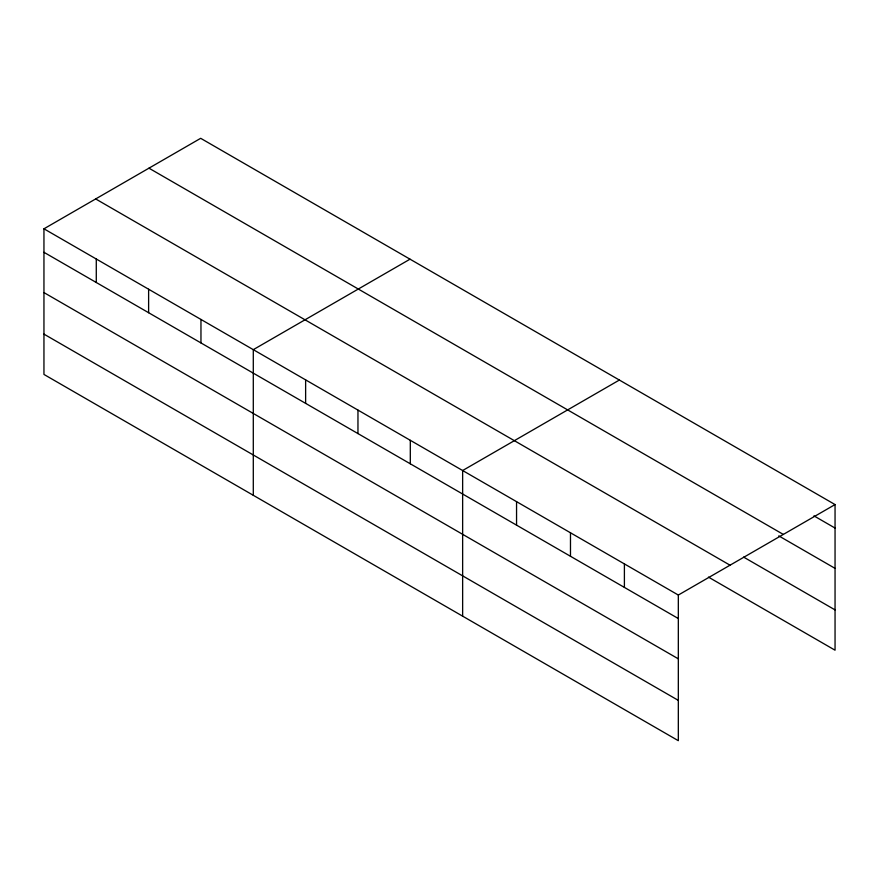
<?xml version="1.0" encoding="UTF-8"?>
<svg xmlns="http://www.w3.org/2000/svg" width="879" height="879" viewBox="0 0 879 879"><rect width="100%" height="100%" fill="white"/><g stroke="black" fill="none" stroke-linecap="round" stroke-linejoin="round"><path stroke-width="1.32" d="M43.95 228.804L678.324 595.05L678.324 740.689L43.95 374.432L43.95 228.804L200.676 138.311L835.05 504.568L835.05 650.196L708.452 577.107M410.021 259.184L253.295 349.666L253.295 495.295M619.365 380.047L462.64 470.529L462.64 616.157M678.324 595.05L835.05 504.568M813.954 515.874L835.05 528.059M148.958 168.175L783.332 534.432M778.783 535.882L835.05 568.361M743.612 557.099L835.05 609.894M95.668 198.94L730.042 565.197M43.95 252.284L678.324 618.541M43.95 292.597L678.324 658.843M43.95 334.119L678.324 700.376M624.398 563.922L624.398 587.414M570.482 532.795L570.482 556.275M516.555 501.656L516.555 525.148M410.306 440.313L410.306 463.804M357.962 410.097L357.962 433.589M305.628 379.882L305.628 403.373M200.961 319.451L200.961 342.931M148.617 289.235L148.617 312.715M96.283 259.019L96.283 282.5"/></g></svg>
